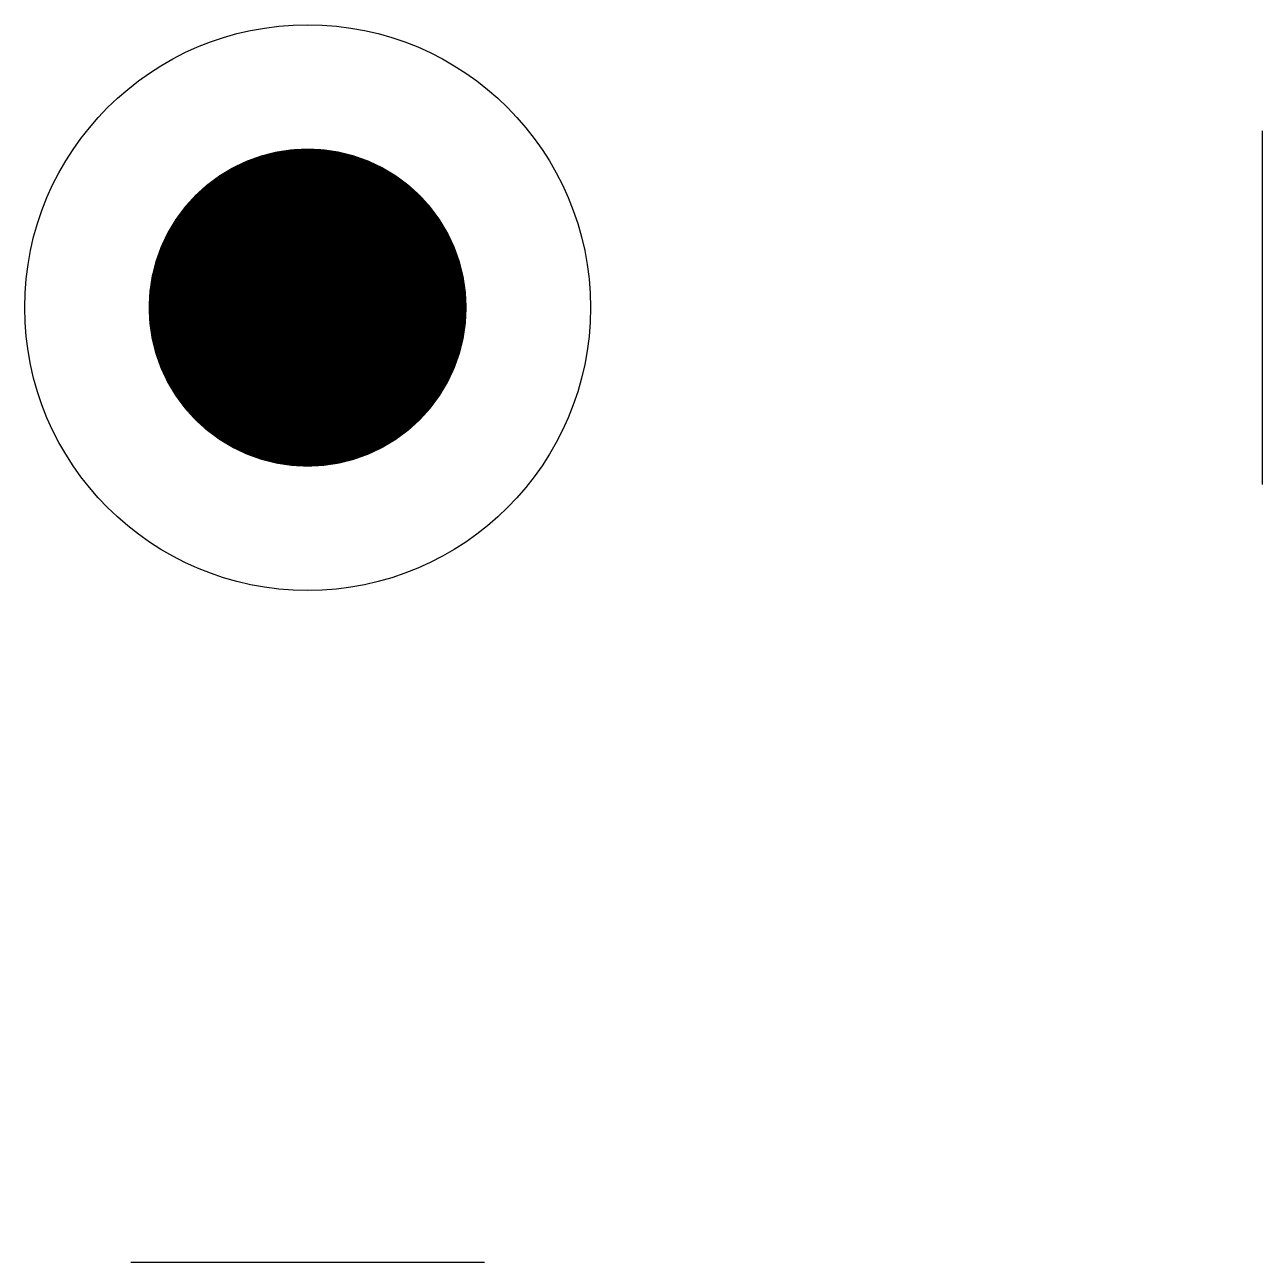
# Model space of a CAD drawing. Header units: millimetres. Extents: x -10170.229 to -10169.879, y 60.049 to 60.399.
import ezdxf

# ---------------------------------------------------------------- set-up
doc = ezdxf.new("R2010")
doc.units = ezdxf.units.MM
doc.header["$LTSCALE"] = 10
doc.layers.add('Tub_conexões', color=2, linetype='Continuous')

msp = doc.modelspace()

# ---------------------------------------------------------------- linework, layer by layer
at = {"layer": 'Tub_conexões'}
for p, q in [((-10169.8789, 60.3689), (-10169.8789, 60.2689)), ((-10170.1989, 60.0489), (-10170.0989, 60.0489))]:
    msp.add_line(p, q, dxfattribs=at)
at = {"layer": 'Tub_conexões', "color": 1, "const_width": 0.045}
msp.add_lwpolyline([(-10170.1714, 60.3189, 1), (-10170.1264, 60.3189, 1)], format="xyb", close=True, dxfattribs=at)
at = {"layer": 'Tub_conexões'}
msp.add_circle((-10170.1489, 60.3189), 0.08, dxfattribs=at)

doc.saveas('drawing.dxf')
